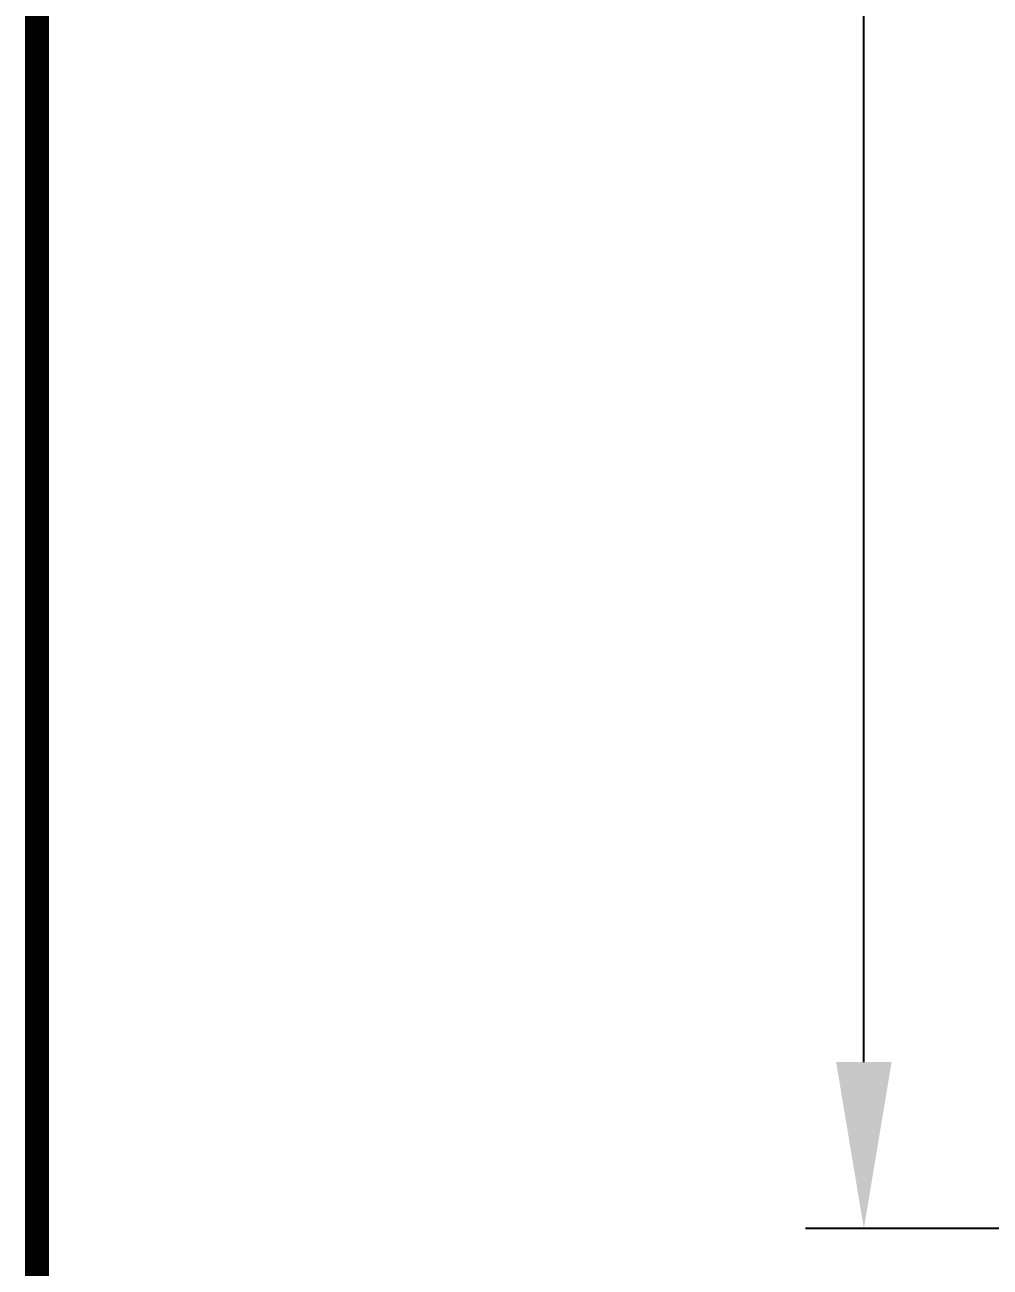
# Model space of a CAD drawing. Extents: x 541 to 3394, y 680 to 943.
# Drawn here: x 3056.86 to 3068.46, y 715.02 to 729.96 of the extents above; entities that cross this region are included whole.
import ezdxf

# ---------------------------------------------------------------- set-up
doc = ezdxf.new("R2010")
doc.units = 0
doc.header["$MEASUREMENT"] = 0
doc.layers.get('0').update_dxf_attribs({"linetype": 'CONTINUOUS'})
doc.layers.get('DEFPOINTS').update_dxf_attribs({"linetype": 'CONTINUOUS'})
doc.dimstyles.get("Standard").update_dxf_attribs({"dimtxt": 2, "dimasz": 2, "dimexe": 0.7, "dimexo": 0.8, "dimgap": 0.7, "dimtad": 0, "dimtih": 1, "dimtoh": 1, "dimdec": 4, "dimzin": 0, "dimtxsty": 'STANDARD', "dimcen": 0.09, "dimazin": 3, "dimtfac": 1, "dimtdec": 4, "dimtofl": 0, "dimtmove": 0, "dimatfit": 3, "dimtolj": 1, "dimtzin": 0})

# ---------------------------------------------------------------- blocks, each defined once
blk = doc.blocks.new('*D3')
at = {"color": 0, "linetype": 'BYBLOCK'}
for p, q in [((3082.928, 835.374), (3066.244, 835.374)), ((3066.944, 833.374), (3066.944, 808.557)), ((3066.944, 717.486), (3066.944, 795.157)), ((3069.091, 715.486), (3066.244, 715.486))]:
    blk.add_line(p, q, dxfattribs=at)
for points in [[(3066.61, 833.374), (3067.277, 833.374), (3066.944, 835.374)], [(3066.61, 717.486), (3067.277, 717.486), (3066.944, 715.486)]]:
    blk.add_solid(points, dxfattribs=at)
at = {"layer": 'DEFPOINTS', "color": 0, "linetype": 'BYBLOCK'}
for p in [(3066.944, 835.374), (3083.728, 835.374), (3069.891, 715.486)]:
    blk.add_point(p, dxfattribs=at)
at = {"color": 0, "linetype": 'BYBLOCK', "insert": (3066.944, 801.857), "char_height": 2, "attachment_point": 5}
blk.add_mtext('\\A1;FINISHED\\POPENING\\PHEIGHT\\PA.F.F.', dxfattribs=at)

msp = doc.modelspace()

# ---------------------------------------------------------------- linework, layer by layer
at = {"color": 7, "const_width": 0.28892, "elevation": 16.66719}
msp.add_lwpolyline([(3057.0003, 933.15323), (3057.0003, 693.52383)], dxfattribs=at)

# ---------------------------------------------------------------- dimensions: what is measured, and where the dimension line sits
at = {"color": 1}
dim = msp.add_linear_dim(base=(3066.94379, 835.3739), p1=(3069.89053, 715.48571), p2=(3083.72767, 835.3739), angle=270, text='FINISHED\\POPENING\\PHEIGHT\\PA.F.F.', dimstyle='STANDARD', override={"dimexo": 0.8}, dxfattribs=at)
dim.commit()
dim.dimension.update_dxf_attribs({"geometry": '*D3', "text_midpoint": (3066.94379, 801.85653), "dimtype": 160})

doc.saveas('drawing.dxf')
